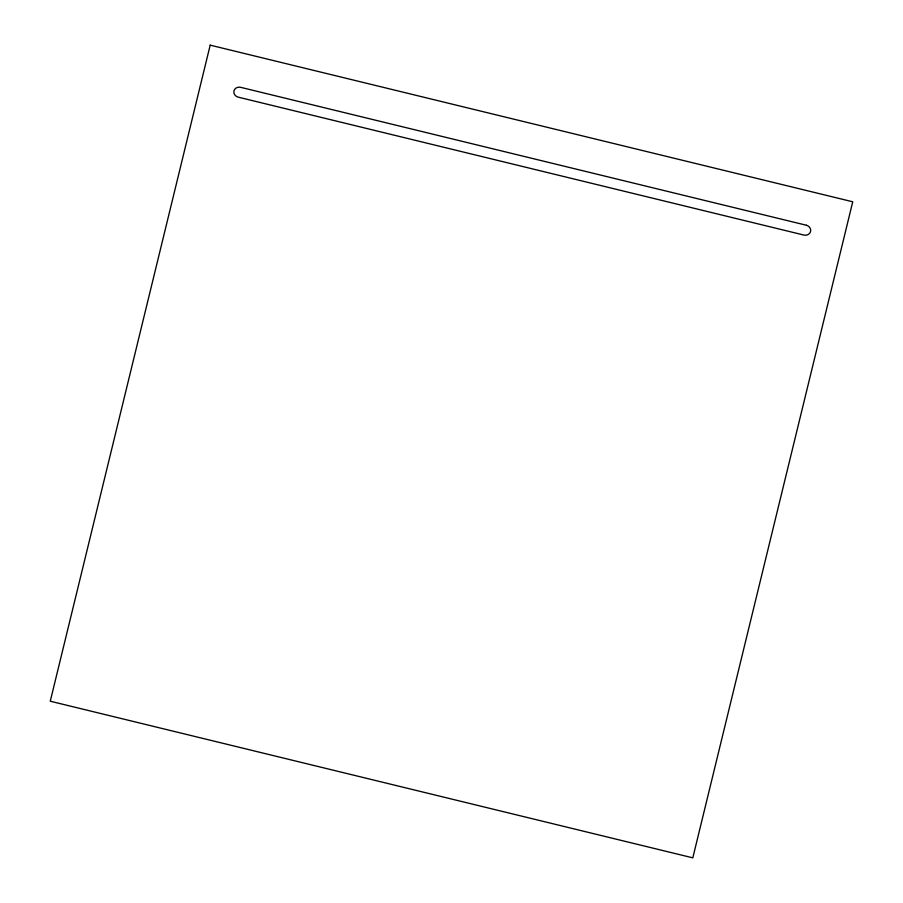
<?xml version="1.0" encoding="UTF-8"?>
<svg xmlns="http://www.w3.org/2000/svg" width="903" height="903" viewBox="0 0 903 903"><rect width="100%" height="100%" fill="white"/><g stroke="black" fill="none" stroke-linecap="round" stroke-linejoin="round"><path stroke-width="1.35" d="M210.196 45.15L50.263 701.213L692.804 857.85L852.737 201.787L210.196 45.15M806.424 225.253L240.514 87.298A5.621 5.068 13.7 0 0 233.979 90.91A5.621 5.068 13.7 0 0 238.11 97.129L804.031 235.085A5.621 5.068 13.7 0 0 810.567 231.473A5.621 5.068 13.7 0 0 806.424 225.253"/></g></svg>
